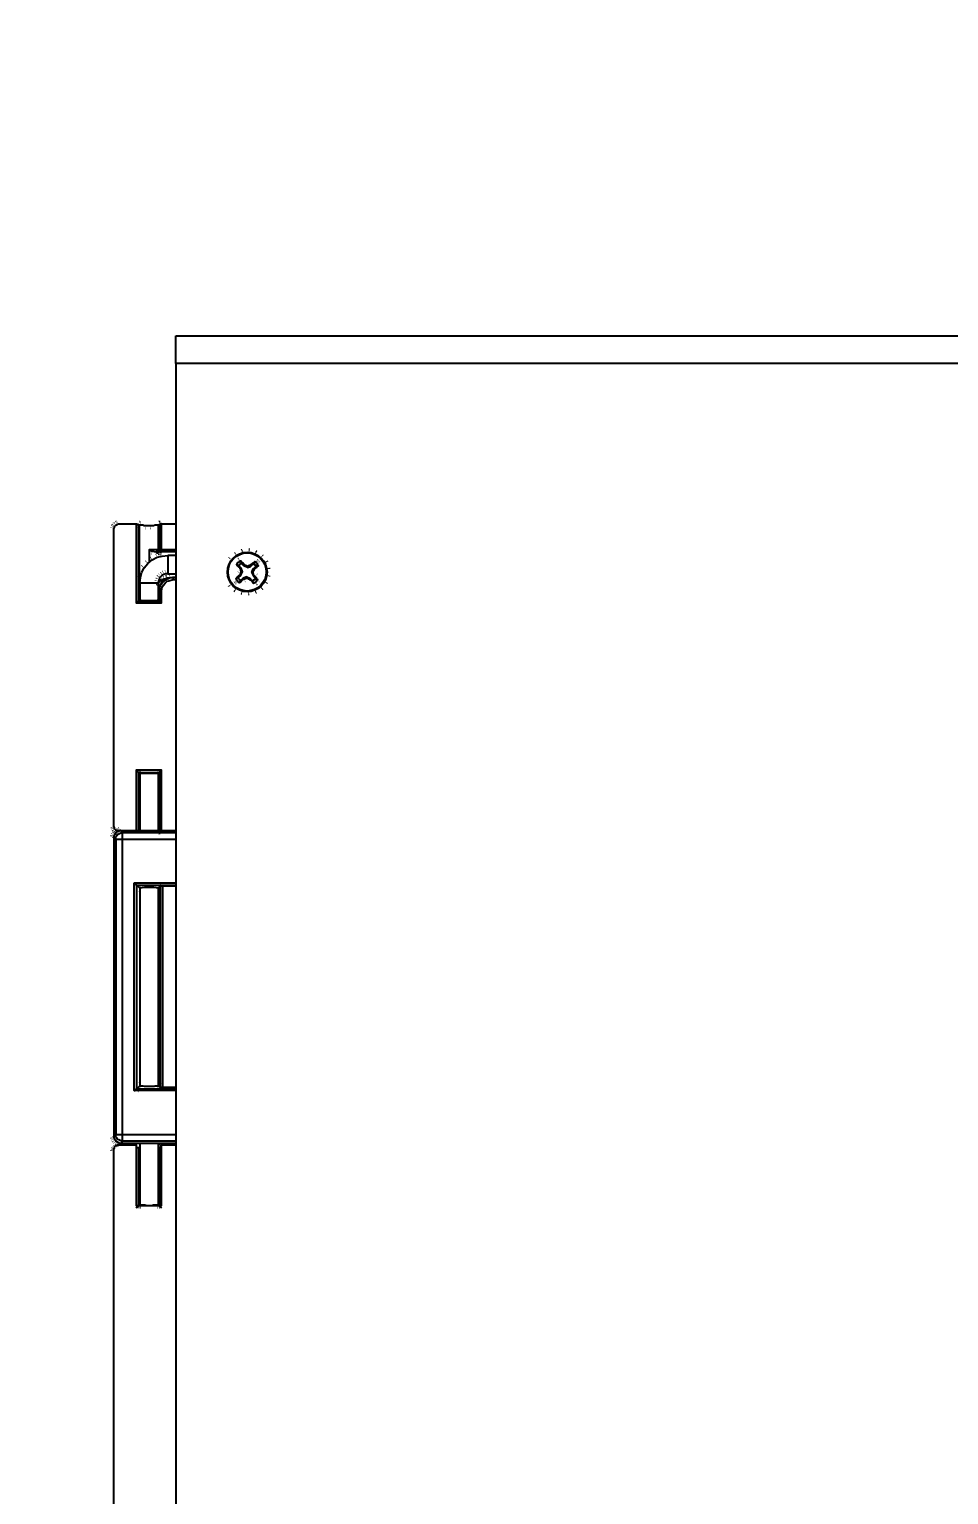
# Model space of a CAD drawing. Header units: feet. Extents: x -159 to 1687, y -48 to 1556.
# Drawn here: x 484.32 to 490.49, y 817.89 to 827.72 of the extents above; entities that cross this region are included whole.
import ezdxf
from ezdxf import colors
from ezdxf.entities.mleader import LeaderData, LeaderLine
from ezdxf.math import Vec2, Vec3

# ---------------------------------------------------------------- set-up
doc = ezdxf.new("R2010")
doc.units = ezdxf.units.FT
doc.header["$MEASUREMENT"] = 0
for name, color, linetype in [('9417_1-3$0$M25-UNISTRUT', 94, 'Continuous'), ('G-ANNO-TEXT', 1, 'Continuous'), ('PDF_Geometry', 7, 'Continuous'), ('PDF_Solid Fills', 7, 'Continuous')]:
    doc.layers.add(name, color=color, linetype=linetype)
doc.styles.add('NEI-A', font='arial.ttf')

# ---------------------------------------------------------------- blocks, each defined once
blk = doc.blocks.new('SCADA EQPMT LID')
at = {"layer": 'PDF_Geometry', "lineweight": 25}
for points in [[(-5.005, 14.75), (5.005, 14.75), (5.005, 14.5636), (-5.005, 14.5636)], [(-5.0588, 13.152), (-5.0713, 13.152), (-5.0837, 13.1478), (-5.0961, 13.1437), (-5.1044, 13.1354), (-5.1127, 13.1271), (-5.1168, 13.1147), (-5.121, 13.1023), (-5.121, 13.0899), (-5.1251, 13.0899), (-5.1417, 13.0899), (-5.1582, 13.0899), (-5.1831, 13.0899), (-5.2079, 13.0899), (-5.2286, 13.0899), (-5.2411, 13.0899), (-5.2452, 13.0899), (-5.2411, 13.1271), (-5.2328, 13.1644), (-5.2162, 13.1934), (-5.1914, 13.2224), (-5.1624, 13.2472), (-5.1292, 13.2638), (-5.0961, 13.2721), (-5.0588, 13.2762), (-5.0588, 13.2721), (-5.0588, 13.2597), (-5.0588, 13.239), (-5.0588, 13.2141), (-5.0588, 13.1934), (-5.0588, 13.1727), (-5.0588, 13.1561)], [(-5.1002, 13.3011), (-5.1002, 13.3052), (-5.1002, 13.3094), (-5.1002, 13.3135), (-5.1044, 13.3135), (-5.1085, 13.3135), (-5.1127, 13.3135), (-5.1127, 13.3094), (-5.1127, 13.3052), (-5.1085, 13.3052), (-5.1085, 13.3011), (-5.1044, 13.3011)]]:
    blk.add_lwpolyline(points, close=True, dxfattribs=at)
for points in [[(-5.005, 14.5636), (-5.005, 1.4991), (-5.454, 0.7578), (-5.4499, 0.7082), (-5.4333, 0.6626), (-5.4126, 0.617), (-5.3795, 0.5798), (-5.3422, 0.5508), (-5.3008, 0.5259), (-5.2552, 0.5135), (-5.2056, 0.5094), (5.2014, 0.5094), (5.247, 0.5135), (5.2967, 0.5259), (5.3381, 0.5508), (5.3753, 0.5798), (5.4085, 0.617), (5.4292, 0.6626), (5.4416, 0.7082), (5.4499, 0.7578), (5.005, 1.4991), (5.005, 14.5636)], [(-5.005, 11.4292), (-5.1002, 11.4292), (-5.1002, 11.8351), (-5.27, 11.8351), (-5.27, 11.4292), (-5.3901, 11.4292), (-5.3943, 11.4292), (-5.3984, 11.4292), (-5.4067, 11.4334), (-5.4108, 11.4375), (-5.415, 11.4417), (-5.415, 11.4499), (-5.4191, 11.4541), (-5.4191, 11.4582), (-5.4191, 13.4543), (-5.4191, 13.4584), (-5.415, 13.4667), (-5.415, 13.4709), (-5.4108, 13.475), (-5.4067, 13.4791), (-5.3984, 13.4833), (-5.3943, 13.4833), (-5.3901, 13.4874), (-5.27, 13.4874), (-5.27, 12.9574), (-5.1002, 12.9574), (-5.1002, 13.036)], [(-5.1002, 13.4874), (-5.1044, 13.4874), (-5.1044, 13.4833), (-5.1085, 13.4833), (-5.1127, 13.4833), (-5.1127, 13.3135), (-5.121, 13.3135), (-5.121, 13.4791), (-5.1251, 13.4791), (-5.1292, 13.4791), (-5.1334, 13.4791), (-5.1417, 13.4791), (-5.1541, 13.475), (-5.1624, 13.475), (-5.1748, 13.475), (-5.1831, 13.475), (-5.1955, 13.475), (-5.2038, 13.475), (-5.2162, 13.475), (-5.2245, 13.4791), (-5.2328, 13.4791), (-5.2369, 13.4791), (-5.2452, 13.4791), (-5.2493, 13.4791), (-5.2493, 12.9781), (-5.2535, 12.9698), (-5.2576, 12.9698), (-5.2576, 12.9656), (-5.2618, 12.9656), (-5.2618, 12.9615), (-5.2659, 12.9574), (-5.27, 12.9574)], [(-5.27, 13.4874), (-5.2659, 13.4874), (-5.2618, 13.4833), (-5.2576, 13.4833), (-5.2535, 13.4833), (-5.2535, 12.9698), (-5.1127, 12.9698), (-5.121, 12.9781), (-5.121, 13.036)], [(-5.2535, 13.4833), (-5.2493, 13.4791)], [(-5.121, 13.4791), (-5.1127, 13.4833)], [(-5.005, 13.3135), (-5.1002, 13.3135), (-5.1002, 13.4874), (-5.005, 13.4874)], [(-5.005, 13.3011), (-5.1002, 13.3011), (-5.1044, 13.3011), (-5.1127, 13.3011), (-5.1168, 13.3052), (-5.121, 13.3094), (-5.121, 13.3135), (-5.1251, 13.3135), (-5.1292, 13.3135), (-5.1375, 13.3135), (-5.1499, 13.3135), (-5.1582, 13.3135), (-5.1706, 13.3135), (-5.1831, 13.3135), (-5.1624, 13.3052), (-5.1375, 13.3011), (-5.1251, 13.3011), (-5.1127, 13.3011)], [(-5.1831, 13.3135), (-5.1831, 13.2307)], [(-5.005, 13.2762), (-5.0588, 13.2762)], [(-4.602, 13.1197), (-4.5978, 13.1238), (-4.5937, 13.1279), (-4.5896, 13.1321), (-4.5854, 13.1362), (-4.5813, 13.1404), (-4.5771, 13.1445), (-4.573, 13.1486), (-4.5689, 13.1445), (-4.5564, 13.1652), (-4.5647, 13.1652), (-4.5647, 13.1694), (-4.5689, 13.1735), (-4.5689, 13.1776), (-4.5689, 13.1818), (-4.573, 13.1859)], [(-4.5564, 13.1652), (-4.5647, 13.1901), (-4.573, 13.1859), (-4.573, 13.1901), (-4.5771, 13.1942), (-4.5813, 13.1983), (-4.5854, 13.2025), (-4.5896, 13.2066), (-4.5937, 13.2108), (-4.5978, 13.2149), (-4.5937, 13.219), (-4.5896, 13.2232), (-4.5896, 13.2273), (-4.5854, 13.2315), (-4.5813, 13.2315), (-4.5771, 13.2356), (-4.573, 13.2398), (-4.5689, 13.2398)], [(-4.5978, 13.2149), (-4.5896, 13.2108), (-4.5813, 13.2066), (-4.5647, 13.1901)], [(-4.5647, 13.2232), (-4.5689, 13.219), (-4.573, 13.219), (-4.5771, 13.2149), (-4.5771, 13.2108), (-4.5813, 13.2108), (-4.5813, 13.2066)], [(-4.5233, 13.1942), (-4.5482, 13.2066), (-4.544, 13.2108), (-4.5482, 13.2149), (-4.5482, 13.219), (-4.5523, 13.2232), (-4.5564, 13.2273), (-4.5606, 13.2315), (-4.5647, 13.2315), (-4.5647, 13.2356), (-4.5689, 13.2398), (-4.5647, 13.2232), (-4.5482, 13.2066)], [(-4.5233, 13.2025), (-4.5274, 13.2025), (-4.5274, 13.2066), (-4.5316, 13.2066), (-4.5357, 13.2066), (-4.5399, 13.2108), (-4.544, 13.2108)], [(-4.5026, 13.2108), (-4.5067, 13.2108), (-4.5109, 13.2066), (-4.515, 13.2066), (-4.5192, 13.2066), (-4.5233, 13.2025), (-4.5233, 13.1942), (-4.5026, 13.2025), (-4.5026, 13.2108), (-4.5026, 13.2149), (-4.4985, 13.2149), (-4.4943, 13.219), (-4.4902, 13.2232), (-4.486, 13.2273), (-4.4819, 13.2273), (-4.4777, 13.2315), (-4.4736, 13.2356)], [(-4.4488, 13.2066), (-4.4529, 13.2108), (-4.457, 13.2149), (-4.457, 13.219), (-4.4612, 13.2232), (-4.4653, 13.2273), (-4.4653, 13.2315), (-4.4695, 13.2315), (-4.4736, 13.2356), (-4.4777, 13.2273), (-4.4819, 13.219), (-4.5026, 13.2025)], [(-4.4943, 13.1611), (-4.486, 13.1859), (-4.4777, 13.1818), (-4.4736, 13.1859), (-4.4695, 13.1901), (-4.4653, 13.1942), (-4.4612, 13.1983), (-4.457, 13.2025), (-4.4529, 13.2066), (-4.4488, 13.2066), (-4.4653, 13.2025), (-4.486, 13.1859)], [(-4.486, 13.1611), (-4.486, 13.1652), (-4.4819, 13.1694), (-4.4819, 13.1735), (-4.4819, 13.1776), (-4.4777, 13.1776), (-4.4777, 13.1818)], [(-4.4653, 13.2025), (-4.4653, 13.2066), (-4.4695, 13.2066), (-4.4695, 13.2108), (-4.4736, 13.2108), (-4.4736, 13.2149), (-4.4777, 13.2149), (-4.4819, 13.219)], [(-5.2452, 13.0899), (-5.2452, 12.9781), (-5.2493, 12.9781), (-5.2452, 12.9781), (-5.2411, 12.9781), (-5.2369, 12.9739), (-5.2328, 12.9739), (-5.2203, 12.9739), (-5.2121, 12.9739), (-5.1996, 12.9739), (-5.1914, 12.9739), (-5.1789, 12.9739), (-5.1665, 12.9739), (-5.1541, 12.9739), (-5.1458, 12.9739), (-5.1375, 12.9739), (-5.1292, 12.9739), (-5.1251, 12.9781), (-5.121, 12.9781), (-5.121, 13.0899)], [(-5.121, 13.0982), (-5.0837, 13.1189), (-5.0423, 13.1271), (-5.034, 13.1271)], [(-5.005, 13.1271), (-5.0216, 13.1271), (-5.0257, 13.1271), (-5.063, 13.123), (-5.092, 13.1023), (-5.1127, 13.0692), (-5.121, 13.036), (-5.1127, 13.036), (-5.1085, 13.0692), (-5.1002, 13.0857), (-5.0878, 13.1023), (-5.063, 13.1189), (-5.0423, 13.1271), (-5.0216, 13.1271), (-5.0216, 13.123), (-5.0216, 13.1189), (-5.0216, 13.1147), (-5.005, 13.1147)], [(-5.1002, 12.9574), (-5.1044, 12.9574), (-5.1044, 12.9615), (-5.1085, 12.9656), (-5.1127, 12.9698), (-5.1127, 13.036), (-5.1085, 13.036), (-5.1044, 13.036), (-5.1002, 13.036), (-5.0961, 13.065), (-5.0878, 13.0774), (-5.0754, 13.0899), (-5.063, 13.1023), (-5.0506, 13.1064), (-5.0216, 13.1147)], [(-5.0588, 13.152), (-5.005, 13.152)], [(-4.5689, 13.1445), (-4.5854, 13.1279), (-4.602, 13.1197), (-4.5978, 13.1155), (-4.5978, 13.1114), (-4.5937, 13.1072), (-4.5896, 13.1072), (-4.5896, 13.1031), (-4.5854, 13.099), (-4.5813, 13.0948), (-4.5771, 13.0948)], [(-4.5854, 13.1279), (-4.5854, 13.1238), (-4.5813, 13.1197), (-4.5771, 13.1155), (-4.573, 13.1114), (-4.5689, 13.1072)], [(-4.5482, 13.1197), (-4.544, 13.1197), (-4.5399, 13.1197), (-4.5357, 13.1238), (-4.5316, 13.1238), (-4.5274, 13.1238), (-4.5274, 13.1321), (-4.5523, 13.1238), (-4.5482, 13.1197), (-4.5523, 13.1155), (-4.5564, 13.1114), (-4.5606, 13.1072), (-4.5647, 13.1031), (-4.5689, 13.099), (-4.573, 13.0948), (-4.5771, 13.0948), (-4.573, 13.099), (-4.5689, 13.1072), (-4.5523, 13.1238)], [(-4.5647, 13.1652), (-4.5647, 13.1611), (-4.5689, 13.1611), (-4.5689, 13.1569), (-4.5689, 13.1528), (-4.573, 13.1528), (-4.573, 13.1486)], [(-4.5274, 13.1321), (-4.5067, 13.1238), (-4.5109, 13.1155), (-4.5067, 13.1114), (-4.5026, 13.1114), (-4.4985, 13.1072), (-4.4943, 13.1031), (-4.4902, 13.099), (-4.4902, 13.0948), (-4.486, 13.0907), (-4.4819, 13.0907), (-4.4902, 13.1031), (-4.5067, 13.1238)], [(-4.5274, 13.1238), (-4.5233, 13.1238), (-4.5192, 13.1238), (-4.5192, 13.1197), (-4.515, 13.1197), (-4.5109, 13.1197), (-4.5109, 13.1155)], [(-4.4819, 13.1445), (-4.4819, 13.1486), (-4.4819, 13.1528), (-4.486, 13.1569), (-4.486, 13.1611), (-4.4943, 13.1611), (-4.486, 13.1404), (-4.4819, 13.1445), (-4.4777, 13.1404), (-4.4736, 13.1362), (-4.4695, 13.1321), (-4.4653, 13.1279), (-4.4653, 13.1238), (-4.4612, 13.1197), (-4.457, 13.1155), (-4.4529, 13.1114), (-4.457, 13.1114), (-4.4612, 13.1072), (-4.4653, 13.1031), (-4.4653, 13.099), (-4.4695, 13.0948), (-4.4736, 13.0948), (-4.4777, 13.0907), (-4.4819, 13.0907)], [(-4.4902, 13.1031), (-4.486, 13.1072), (-4.4819, 13.1072), (-4.4819, 13.1114), (-4.4777, 13.1114), (-4.4777, 13.1155), (-4.4736, 13.1155), (-4.4695, 13.1197)], [(-4.4529, 13.1114), (-4.4612, 13.1155), (-4.4695, 13.1197), (-4.486, 13.1404)], [(-5.121, 13.036), (-5.121, 13.036)], [(-5.121, 12.9781), (-5.121, 12.9781)], [(-5.27, 11.8351), (-5.2659, 11.8309), (-5.2618, 11.8268), (-5.2576, 11.8226), (-5.2535, 11.8226), (-5.2535, 11.8185), (-5.2493, 11.8144), (-5.2452, 11.8144), (-5.2411, 11.8144), (-5.2369, 11.8144), (-5.2328, 11.8144), (-5.2203, 11.8144), (-5.2121, 11.8144), (-5.1996, 11.8144), (-5.1914, 11.8144), (-5.1789, 11.8144), (-5.1665, 11.8144), (-5.1541, 11.8144), (-5.1458, 11.8144), (-5.1375, 11.8144), (-5.1292, 11.8144), (-5.1251, 11.8144), (-5.121, 11.8144), (-5.121, 11.4334), (-5.121, 11.4375)], [(-5.121, 11.4292), (-5.121, 11.8144), (-5.1127, 11.8185), (-5.2535, 11.8185), (-5.2535, 11.4292), (-5.2576, 11.4292), (-5.2618, 11.4292), (-5.2659, 11.4292), (-5.27, 11.4292)], [(-5.2452, 11.4375), (-5.2493, 11.4334), (-5.2493, 11.8144), (-5.2452, 11.8144), (-5.2452, 11.4292)], [(-5.121, 11.8144), (-5.121, 11.8144)], [(-5.1002, 11.4292), (-5.1044, 11.4292), (-5.1085, 11.4292), (-5.1127, 11.4292), (-5.1127, 11.8185), (-5.1127, 11.8226), (-5.1085, 11.8226), (-5.1085, 11.8268), (-5.1044, 11.8268), (-5.1044, 11.8309), (-5.1002, 11.8351)], [(-5.005, 11.3713), (-5.3611, 11.3713), (-5.3611, 11.3795), (-5.3611, 11.3878), (-5.3611, 11.3961), (-5.3611, 11.4044), (-5.3611, 11.4085), (-5.3611, 11.4127), (-5.3611, 11.4168), (-5.3736, 11.4292), (-5.3819, 11.4292), (-5.3901, 11.4251), (-5.3984, 11.4209), (-5.4067, 11.4168), (-5.4108, 11.4085), (-5.415, 11.4002), (-5.4191, 11.392), (-5.4191, 11.3837), (-5.4191, 9.3793)], [(-5.005, 9.3462), (-5.3611, 9.3462), (-5.3694, 9.3462), (-5.3777, 9.3503), (-5.386, 9.3545), (-5.3943, 9.3586), (-5.3984, 9.3669), (-5.4067, 9.3752), (-5.4067, 9.3835), (-5.4067, 9.3917), (-5.4026, 9.3917), (-5.3984, 9.3917), (-5.3943, 9.3917), (-5.386, 9.3917), (-5.3777, 9.3917), (-5.3694, 9.3917), (-5.3611, 9.3917), (-5.3611, 11.3713), (-5.3694, 11.3713), (-5.3777, 11.3713), (-5.386, 11.3713), (-5.3943, 11.3713), (-5.3984, 11.3713), (-5.4026, 11.3713), (-5.4067, 11.3713), (-5.4067, 11.3795), (-5.4067, 11.3878), (-5.3984, 11.3961), (-5.3943, 11.4044), (-5.386, 11.4085), (-5.3777, 11.4127), (-5.3694, 11.4168), (-5.3611, 11.4168), (-5.005, 11.4168)], [(-5.1044, 11.4292), (-5.2618, 11.4292)], [(-5.2493, 11.4334), (-5.2535, 11.4292)], [(-5.1127, 11.4292), (-5.121, 11.4334)], [(-5.4191, 11.3837), (-5.4067, 11.3713), (-5.4067, 9.3917), (-5.4191, 9.3793), (-5.4191, 9.371), (-5.415, 9.3627), (-5.4108, 9.3545), (-5.4067, 9.3462), (-5.3984, 9.342), (-5.3901, 9.3379), (-5.3819, 9.3338), (-5.3736, 9.3338), (-5.3611, 9.3462), (-5.3611, 9.3503), (-5.3611, 9.3545), (-5.3611, 9.3586), (-5.3611, 9.3669), (-5.3611, 9.3752), (-5.3611, 9.3835), (-5.3611, 9.3917), (-5.005, 9.3917)], [(-5.005, 11.0772), (-5.2825, 11.0772), (-5.2783, 11.0772), (-5.2742, 11.0731), (-5.2742, 11.0689), (-5.27, 11.0689), (-5.27, 11.0648), (-5.2659, 11.0648), (-5.005, 11.0648)], [(-5.2825, 9.6858), (-5.2825, 11.0772)], [(-5.2452, 11.0441), (-5.2452, 11.0441)], [(-5.121, 11.0441), (-5.121, 11.0441)], [(-5.005, 11.0565), (-5.092, 11.0565), (-5.0961, 11.0565), (-5.1002, 11.0565), (-5.1044, 11.0565), (-5.1085, 11.0565)], [(-5.092, 9.7065), (-5.092, 11.0565)], [(-5.005, 9.6858), (-5.2825, 9.6858), (-5.2783, 9.6858), (-5.2742, 9.6899), (-5.2742, 9.694), (-5.27, 9.694), (-5.27, 9.6982), (-5.2659, 9.6982), (-5.005, 9.6982)], [(-5.2452, 9.7189), (-5.2452, 9.7189)], [(-5.121, 9.7189), (-5.121, 9.7189)], [(-5.4191, 8.3645), (-5.4191, 9.2882), (-5.4191, 9.2965), (-5.415, 9.3006), (-5.415, 9.3089), (-5.4108, 9.3131), (-5.4067, 9.3172), (-5.3984, 9.3172), (-5.3943, 9.3213), (-5.3901, 9.3213), (-5.27, 9.3213), (-5.27, 8.9155), (-5.1002, 8.9155), (-5.1002, 9.3213), (-5.005, 9.3213)], [(-5.3736, 9.3338), (-5.005, 9.3338)], [(-5.27, 9.3048), (-5.2659, 9.3048), (-5.2618, 9.3048), (-5.2576, 9.3048), (-5.2535, 9.3048), (-5.2535, 8.9155), (-5.1127, 8.9155), (-5.1127, 8.9114), (-5.1085, 8.9072), (-5.1044, 8.9031), (-5.1002, 8.8989)], [(-5.27, 8.8989), (-5.2659, 8.9031), (-5.2618, 8.9031), (-5.2618, 8.9072), (-5.2576, 8.9072), (-5.2576, 8.9114), (-5.2535, 8.9114), (-5.2535, 8.9155), (-5.2493, 8.9196), (-5.2493, 9.2965), (-5.2452, 9.2965)], [(-5.2535, 9.3048), (-5.2493, 9.2965)], [(-5.2452, 9.3338), (-5.2452, 8.9196), (-5.2493, 8.9196), (-5.2452, 8.9196), (-5.2411, 8.9196), (-5.2369, 8.9196), (-5.2328, 8.9196), (-5.2203, 8.9196), (-5.2121, 8.9196), (-5.1996, 8.9155), (-5.1914, 8.9155), (-5.1789, 8.9155), (-5.1665, 8.9155), (-5.1541, 8.9196), (-5.1458, 8.9196), (-5.1375, 8.9196), (-5.1292, 8.9196), (-5.1251, 8.9196), (-5.121, 8.9196), (-5.121, 9.3338)], [(-5.1127, 9.3048), (-5.121, 9.2965), (-5.121, 8.9196), (-5.1127, 8.9155), (-5.1127, 9.3048), (-5.1085, 9.3048), (-5.1044, 9.3048), (-5.1002, 9.3048)], [(-5.121, 9.2965), (-5.121, 9.2965)], [(-5.121, 8.9196), (-5.121, 8.9196)], [(-5.005, 6.3563), (-5.1002, 6.3563), (-5.1002, 6.7621), (-5.27, 6.7621), (-5.27, 6.3563), (-5.3901, 6.3563), (-5.3943, 6.3563), (-5.3984, 6.3563), (-5.4067, 6.3604), (-5.4108, 6.3645), (-5.415, 6.3687), (-5.415, 6.3728), (-5.4191, 6.3811), (-5.4191, 6.3852), (-5.4191, 8.3645)]]:
    blk.add_lwpolyline(points, dxfattribs=at)
blk.add_lwpolyline([(-5.005, 9.7065), (-5.092, 9.7065), (-5.0961, 9.7065), (-5.1002, 9.7065), (-5.1044, 9.7065), (-5.1085, 9.7065), (-5.121, 9.7189), (-5.121, 11.0441, 0.067868), (-5.2452, 11.0441), (-5.2452, 9.7189), (-5.2659, 9.6982), (-5.2659, 11.0648), (-5.2452, 11.0441), (-5.2452, 9.7189), (-5.2369, 9.7189), (-5.2328, 9.7189), (-5.2245, 9.7189), (-5.2162, 9.7148), (-5.2038, 9.7148), (-5.1955, 9.7148), (-5.1831, 9.7148), (-5.1706, 9.7148), (-5.1624, 9.7148), (-5.1499, 9.7148), (-5.1417, 9.7189), (-5.1334, 9.7189), (-5.1292, 9.7189), (-5.1251, 9.7189), (-5.121, 9.7189), (-5.121, 11.0441), (-5.1085, 11.0565), (-5.1085, 9.7065)], format="xyb", dxfattribs=at)
for centre, radius in [((-4.5249, 13.1647), 0.1327), ((-4.5259, 13.1652), 0.1279)]:
    blk.add_circle(centre, radius, dxfattribs=at)
at = {"layer": 'PDF_Solid Fills', "lineweight": 25, "transparency": 33554559}
for points in [[(-5.415, 13.4667), (-5.4398, 13.475), (-5.4398, 13.4791)], [(-5.415, 13.4709), (-5.4357, 13.4833), (-5.4357, 13.4874)], [(-5.415, 13.4709), (-5.4357, 13.4874), (-5.4315, 13.4874)], [(-5.4108, 13.475), (-5.4274, 13.4916), (-5.4274, 13.4957)], [(-5.4067, 13.4791), (-5.4233, 13.4999), (-5.4191, 13.4999)], [(-5.4067, 13.4791), (-5.4191, 13.4999), (-5.4191, 13.504)], [(-5.3984, 13.4833), (-5.4108, 13.504), (-5.4108, 13.5081)], [(-5.3984, 13.4833), (-5.4108, 13.5081), (-5.4067, 13.5081)], [(-5.3943, 13.4833), (-5.4026, 13.5081), (-5.3984, 13.5081)], [(-5.2535, 13.4833), (-5.2576, 13.4584), (-5.2618, 13.4626)], [(-5.2535, 13.4833), (-5.2493, 13.5081), (-5.2452, 13.5081)], [(-5.2452, 13.4791), (-5.2535, 13.4543), (-5.2493, 13.4543)], [(-5.2452, 13.4791), (-5.2369, 13.504), (-5.2411, 13.504)], [(-5.2038, 13.475), (-5.2079, 13.4502), (-5.2038, 13.4502)], [(-5.1748, 13.475), (-5.1748, 13.4502), (-5.1706, 13.4502)], [(-5.1292, 13.4791), (-5.1292, 13.4543), (-5.1251, 13.4543)], [(-5.1127, 13.4833), (-5.121, 13.5081), (-5.1168, 13.5081)], [(-5.121, 13.4791), (-5.1168, 13.4543), (-5.1127, 13.4543)], [(-5.1127, 13.4833), (-5.1168, 13.5081), (-5.1127, 13.5081)], [(-5.1085, 13.4833), (-5.1127, 13.5081), (-5.1085, 13.5081)], [(-5.1127, 13.4833), (-5.1085, 13.4626), (-5.1127, 13.4584)], [(-5.4191, 13.4584), (-5.444, 13.4626), (-5.444, 13.4667)], [(-5.1624, 13.3052), (-5.1665, 13.2804), (-5.1706, 13.2804)], [(-5.121, 13.3094), (-5.1417, 13.3052), (-5.1417, 13.2969)], [(-5.121, 13.3094), (-5.1417, 13.2969), (-5.1417, 13.2928)], [(-5.1292, 13.2638), (-5.1375, 13.2887), (-5.1417, 13.2845)], [(-5.1127, 13.3094), (-5.1375, 13.3094), (-5.1375, 13.3052)], [(-5.1127, 13.3094), (-5.1375, 13.3011), (-5.1375, 13.2969)], [(-5.1127, 13.3094), (-5.1375, 13.2969), (-5.1334, 13.2969)], [(-5.1168, 13.3052), (-5.1375, 13.2887), (-5.1334, 13.2845)], [(-5.1168, 13.3052), (-5.1334, 13.2845), (-5.1292, 13.2845)], [(-5.1127, 13.3052), (-5.1334, 13.2928), (-5.1292, 13.2887)], [(-5.1085, 13.3052), (-5.1292, 13.2887), (-5.1292, 13.2845)], [(-5.1085, 13.3052), (-5.1292, 13.2845), (-5.1251, 13.2845)], [(-5.1127, 13.3011), (-5.1251, 13.2804), (-5.121, 13.2762)], [(-5.1085, 13.3011), (-5.1251, 13.2804), (-5.121, 13.2804)], [(-5.1127, 13.3011), (-5.121, 13.2762), (-5.1168, 13.2762)], [(-5.1044, 13.3011), (-5.1168, 13.2762), (-5.1127, 13.2762)], [(-5.1044, 13.3011), (-5.1085, 13.2762), (-5.1044, 13.2762)], [(-5.0961, 13.2721), (-5.1002, 13.2969), (-5.1044, 13.2969)], [(-4.5978, 13.277), (-4.6103, 13.2977), (-4.6144, 13.2936)], [(-4.5978, 13.277), (-4.6061, 13.2977), (-4.6103, 13.2977)], [(-4.5937, 13.2729), (-4.6061, 13.2936), (-4.6103, 13.2894)], [(-4.5564, 13.2936), (-4.5647, 13.3184), (-4.5689, 13.3184)], [(-4.5564, 13.2936), (-4.5606, 13.3184), (-4.5647, 13.3184)], [(-4.5564, 13.2894), (-4.5606, 13.3102), (-4.5647, 13.3102)], [(-4.5564, 13.2894), (-4.5564, 13.3143), (-4.5606, 13.3102)], [(-4.515, 13.2977), (-4.5067, 13.3226), (-4.5109, 13.3226)], [(-4.515, 13.2977), (-4.5109, 13.3226), (-4.515, 13.3226)], [(-4.515, 13.2894), (-4.5067, 13.3143), (-4.5109, 13.3143)], [(-4.515, 13.2894), (-4.5109, 13.3143), (-4.515, 13.3143)], [(-4.4736, 13.2812), (-4.4653, 13.3019), (-4.4695, 13.306)], [(-4.4736, 13.2812), (-4.4612, 13.3019), (-4.4653, 13.3019)], [(-4.4695, 13.2853), (-4.457, 13.306), (-4.4612, 13.3102)], [(-4.4695, 13.2853), (-4.4612, 13.3102), (-4.4653, 13.3102)], [(-4.4405, 13.2563), (-4.4198, 13.2729), (-4.4239, 13.277)], [(-4.4363, 13.2605), (-4.4156, 13.277), (-4.4156, 13.2812)], [(-4.4363, 13.2605), (-4.4156, 13.2812), (-4.4198, 13.2812)], [(-5.2328, 13.1644), (-5.2535, 13.1727), (-5.2535, 13.1686)], [(-5.2162, 13.1934), (-5.2328, 13.21), (-5.2369, 13.21)], [(-5.2162, 13.1934), (-5.2369, 13.21), (-5.2369, 13.2058)], [(-5.1914, 13.2224), (-5.2079, 13.239), (-5.2121, 13.239)], [(-5.1914, 13.2224), (-5.2079, 13.2431), (-5.2079, 13.239)], [(-5.1624, 13.2472), (-5.1748, 13.2679), (-5.1789, 13.2679)], [(-5.1624, 13.2472), (-5.1789, 13.2679), (-5.1789, 13.2638)], [(-5.0837, 13.1478), (-5.0961, 13.1727), (-5.092, 13.1727)], [(-5.0713, 13.152), (-5.0795, 13.1768), (-5.0754, 13.1768)], [(-4.631, 13.248), (-4.6475, 13.2646), (-4.6517, 13.2646)], [(-4.631, 13.248), (-4.6517, 13.2646), (-4.6517, 13.2605)], [(-4.6268, 13.2439), (-4.6434, 13.2605), (-4.6475, 13.2563)], [(-4.5771, 13.2108), (-4.5978, 13.2315), (-4.5978, 13.2273)], [(-4.573, 13.2398), (-4.5854, 13.2605), (-4.5896, 13.2605)], [(-4.573, 13.2398), (-4.5896, 13.2605), (-4.5896, 13.2563)], [(-4.5689, 13.219), (-4.5813, 13.2398), (-4.5854, 13.2398)], [(-4.4819, 13.219), (-4.4653, 13.2356), (-4.4653, 13.2398)], [(-4.4736, 13.2108), (-4.4529, 13.2273), (-4.457, 13.2273)], [(-4.4695, 13.2315), (-4.4529, 13.2522), (-4.457, 13.2522)], [(-4.4695, 13.2108), (-4.4529, 13.2232), (-4.4529, 13.2273)], [(-4.4653, 13.2315), (-4.4488, 13.248), (-4.4529, 13.248)], [(-4.4653, 13.2273), (-4.4446, 13.2439), (-4.4488, 13.2439)], [(-4.4653, 13.2066), (-4.4446, 13.219), (-4.4488, 13.219)], [(-4.4612, 13.2232), (-4.4405, 13.2398), (-4.4446, 13.2398)], [(-4.457, 13.219), (-4.4363, 13.2356), (-4.4405, 13.2356)], [(-4.4156, 13.2232), (-4.3908, 13.2356), (-4.3949, 13.2398)], [(-4.4156, 13.2232), (-4.3908, 13.2315), (-4.3908, 13.2356)], [(-4.4073, 13.2273), (-4.3866, 13.2398), (-4.3866, 13.2439)], [(-4.4073, 13.2273), (-4.3825, 13.2356), (-4.3866, 13.2398)], [(-4.3991, 13.1859), (-4.3742, 13.1901), (-4.3784, 13.1942)], [(-4.3991, 13.1859), (-4.3742, 13.1859), (-4.3742, 13.1901)], [(-4.3949, 13.1859), (-4.3701, 13.1901), (-4.3701, 13.1942)], [(-4.3949, 13.1859), (-4.3701, 13.1859), (-4.3701, 13.1901)], [(-5.2411, 13.1271), (-5.2659, 13.1354), (-5.2659, 13.1313)], [(-5.121, 13.1023), (-5.1458, 13.1064), (-5.1458, 13.1106)], [(-5.1168, 13.1147), (-5.1417, 13.123), (-5.1375, 13.1271)], [(-5.1127, 13.0692), (-5.1334, 13.0857), (-5.1375, 13.0816)], [(-5.1127, 13.0692), (-5.1375, 13.0816), (-5.1375, 13.0774)], [(-5.1127, 13.1271), (-5.1334, 13.1396), (-5.1292, 13.1437)], [(-5.1085, 13.0692), (-5.1292, 13.0816), (-5.1334, 13.0774)], [(-5.1085, 13.0692), (-5.1334, 13.0774), (-5.1334, 13.0733)], [(-5.1044, 13.1354), (-5.121, 13.152), (-5.121, 13.1561)], [(-5.1002, 13.0857), (-5.1168, 13.1023), (-5.121, 13.1023)], [(-5.1002, 13.0857), (-5.121, 13.1023), (-5.121, 13.0982)], [(-5.0961, 13.065), (-5.1168, 13.0733), (-5.1168, 13.0774)], [(-5.092, 13.1023), (-5.1085, 13.123), (-5.1127, 13.1189)], [(-5.092, 13.1023), (-5.1127, 13.1189), (-5.1127, 13.1147)], [(-5.0961, 13.1437), (-5.1085, 13.1603), (-5.1085, 13.1644)], [(-5.0961, 13.1437), (-5.1085, 13.1644), (-5.1044, 13.1644)], [(-5.0878, 13.0774), (-5.1085, 13.0899), (-5.1085, 13.094)], [(-5.0878, 13.0774), (-5.1085, 13.094), (-5.1044, 13.094)], [(-5.0878, 13.1023), (-5.1002, 13.123), (-5.1044, 13.1189)], [(-5.0837, 13.1189), (-5.0961, 13.1437), (-5.092, 13.1437)], [(-5.0754, 13.0899), (-5.0961, 13.1064), (-5.092, 13.1106)], [(-5.0837, 13.1189), (-5.092, 13.1437), (-5.0878, 13.1437)], [(-5.063, 13.1023), (-5.0795, 13.1189), (-5.0795, 13.123)], [(-5.063, 13.1023), (-5.0795, 13.123), (-5.0754, 13.123)], [(-5.063, 13.123), (-5.0713, 13.1437), (-5.0754, 13.1437)], [(-5.063, 13.1189), (-5.0713, 13.1437), (-5.0754, 13.1396)], [(-5.063, 13.123), (-5.0671, 13.1478), (-5.0713, 13.1437)], [(-5.0506, 13.1064), (-5.063, 13.1313), (-5.0588, 13.1313)], [(-5.0506, 13.1064), (-5.0588, 13.1313), (-5.0547, 13.1313)], [(-5.0423, 13.1271), (-5.0464, 13.152), (-5.0506, 13.152)], [(-5.0423, 13.1271), (-5.0506, 13.152), (-5.0506, 13.1478)], [(-4.631, 13.0824), (-4.6558, 13.07), (-4.6517, 13.0658)], [(-4.631, 13.0824), (-4.6517, 13.0658), (-4.6475, 13.0658)], [(-4.6268, 13.0865), (-4.6475, 13.0741), (-4.6475, 13.07)], [(-4.6268, 13.0865), (-4.6475, 13.07), (-4.6434, 13.07)], [(-4.5978, 13.1114), (-4.6186, 13.099), (-4.6144, 13.099)], [(-4.5937, 13.1072), (-4.6144, 13.0948), (-4.6144, 13.0907)], [(-4.5896, 13.1072), (-4.6103, 13.0907), (-4.6103, 13.0865)], [(-4.5896, 13.1031), (-4.6061, 13.0865), (-4.6061, 13.0824)], [(-4.5813, 13.1197), (-4.602, 13.1031), (-4.5978, 13.1031)], [(-4.5854, 13.099), (-4.602, 13.0824), (-4.602, 13.0782)], [(-4.5771, 13.1155), (-4.5937, 13.099), (-4.5937, 13.0948)], [(-4.5689, 13.1569), (-4.5896, 13.1694), (-4.5896, 13.1652)], [(-4.573, 13.1114), (-4.5896, 13.0907), (-4.5854, 13.0907)], [(-4.5523, 13.1155), (-4.5357, 13.0948), (-4.5357, 13.099)], [(-4.486, 13.1072), (-4.4736, 13.0865), (-4.4695, 13.0865)], [(-4.4736, 13.1362), (-4.4529, 13.1528), (-4.457, 13.1528)], [(-4.4736, 13.1155), (-4.457, 13.099), (-4.4529, 13.099)], [(-4.4736, 13.0948), (-4.4612, 13.0741), (-4.457, 13.0741)], [(-4.4695, 13.0948), (-4.457, 13.0782), (-4.4529, 13.0782)], [(-4.457, 13.1114), (-4.4405, 13.0948), (-4.4363, 13.0948)], [(-4.4156, 13.1031), (-4.3949, 13.0865), (-4.3908, 13.0907)], [(-4.4156, 13.1031), (-4.3908, 13.0907), (-4.3908, 13.0948)], [(-4.4073, 13.099), (-4.3908, 13.0865), (-4.3866, 13.0865)], [(-4.4073, 13.099), (-4.3866, 13.0865), (-4.3866, 13.0907)], [(-4.3991, 13.1445), (-4.3784, 13.1362), (-4.3742, 13.1362)], [(-4.3991, 13.1445), (-4.3742, 13.1362), (-4.3742, 13.1404)], [(-4.3949, 13.1404), (-4.3701, 13.1321), (-4.3701, 13.1362)], [(-4.3949, 13.1404), (-4.3701, 13.1362), (-4.3701, 13.1404)], [(-5.2452, 12.9781), (-5.2535, 13.0029), (-5.2576, 12.9988)], [(-5.2452, 12.9781), (-5.2493, 13.0029), (-5.2535, 13.0029)], [(-5.2452, 12.9781), (-5.2493, 12.9532), (-5.2535, 12.9532)], [(-5.2452, 12.9781), (-5.2411, 12.9988), (-5.2369, 12.9988)], [(-5.2452, 12.9781), (-5.2411, 12.9532), (-5.2369, 12.9532)], [(-5.121, 12.9781), (-5.1292, 12.9532), (-5.1251, 12.9532)], [(-5.121, 12.9781), (-5.1127, 12.9988), (-5.1127, 13.0029)], [(-5.121, 12.9781), (-5.1127, 13.0029), (-5.1168, 13.0029)], [(-5.121, 12.9781), (-5.1127, 12.9532), (-5.1168, 12.9532)], [(-5.0961, 13.065), (-5.1168, 13.0692), (-5.1168, 13.0733)], [(-4.5978, 13.0534), (-4.6186, 13.0368), (-4.6144, 13.0327)], [(-4.5978, 13.0575), (-4.6144, 13.041), (-4.6103, 13.0368)], [(-4.5978, 13.0534), (-4.6144, 13.0327), (-4.6103, 13.0286)], [(-4.5978, 13.0575), (-4.6103, 13.0368), (-4.6061, 13.0368)], [(-4.5564, 13.041), (-4.5689, 13.0203), (-4.5647, 13.0161)], [(-4.5606, 13.0368), (-4.5689, 13.012), (-4.5647, 13.012)], [(-4.5564, 13.041), (-4.5647, 13.0161), (-4.5606, 13.0161)], [(-4.5606, 13.0368), (-4.5647, 13.012), (-4.5606, 13.012)], [(-4.515, 13.0368), (-4.5192, 13.012), (-4.515, 13.012)], [(-4.515, 13.0327), (-4.5192, 13.0078), (-4.515, 13.0078)], [(-4.515, 13.0368), (-4.515, 13.012), (-4.5109, 13.012)], [(-4.515, 13.0327), (-4.515, 13.0078), (-4.5109, 13.0078)], [(-4.4777, 13.0493), (-4.4695, 13.0244), (-4.4653, 13.0244)], [(-4.4777, 13.0493), (-4.4653, 13.0244), (-4.4612, 13.0286)], [(-4.4736, 13.041), (-4.4653, 13.0161), (-4.4612, 13.0203)], [(-4.4405, 13.07), (-4.4281, 13.0493), (-4.4239, 13.0534)], [(-4.4405, 13.07), (-4.4239, 13.0534), (-4.4198, 13.0534)], [(-4.4363, 13.0658), (-4.4239, 13.0451), (-4.4198, 13.0451)], [(-4.4363, 13.0658), (-4.4198, 13.0451), (-4.4156, 13.0493)], [(-5.2369, 12.9739), (-5.2369, 12.9491), (-5.2411, 12.9491)], [(-5.2452, 11.8144), (-5.2576, 11.7895), (-5.2535, 11.7895)], [(-5.2452, 11.8144), (-5.2535, 11.8351), (-5.2535, 11.8392)], [(-5.2452, 11.8144), (-5.2535, 11.8392), (-5.2493, 11.8392)], [(-5.2452, 11.8144), (-5.2535, 11.7895), (-5.2493, 11.7895)], [(-5.2452, 11.8144), (-5.2369, 11.8351), (-5.2411, 11.8392)], [(-5.2452, 11.8144), (-5.2369, 11.7895), (-5.2411, 11.7895)], [(-5.2369, 11.8144), (-5.2411, 11.8392), (-5.2369, 11.8392)], [(-5.121, 11.8144), (-5.1251, 11.8392), (-5.1292, 11.8351)], [(-5.121, 11.8144), (-5.1168, 11.8392), (-5.1127, 11.8351)], [(-5.121, 11.8144), (-5.1168, 11.7895), (-5.1127, 11.7895)], [(-5.4191, 11.4541), (-5.444, 11.4458), (-5.444, 11.4499)], [(-5.415, 11.4499), (-5.4398, 11.4375), (-5.4398, 11.4417)], [(-5.415, 11.4002), (-5.4398, 11.4127), (-5.4398, 11.4085)], [(-5.415, 11.4417), (-5.4315, 11.4251), (-5.4357, 11.4292)], [(-5.4108, 11.4085), (-5.4315, 11.4209), (-5.4357, 11.4209)], [(-5.4108, 11.4085), (-5.4315, 11.4251), (-5.4315, 11.4209)], [(-5.4108, 11.4375), (-5.4274, 11.4168), (-5.4274, 11.4209)], [(-5.4067, 11.4168), (-5.4233, 11.4334), (-5.4233, 11.4292)], [(-5.4067, 11.4334), (-5.4191, 11.4127), (-5.4233, 11.4168)], [(-5.3984, 11.3961), (-5.4191, 11.4127), (-5.4233, 11.4085)], [(-5.3984, 11.4209), (-5.4108, 11.4417), (-5.415, 11.4417)], [(-5.3943, 11.4044), (-5.4108, 11.4209), (-5.415, 11.4209)], [(-5.3984, 11.4292), (-5.4067, 11.4085), (-5.4108, 11.4085)], [(-5.3901, 11.4251), (-5.3984, 11.4499), (-5.4026, 11.4458)], [(-5.386, 11.4085), (-5.3984, 11.4334), (-5.4026, 11.4292)], [(-5.3943, 11.4292), (-5.3984, 11.4044), (-5.4026, 11.4044)], [(-5.3819, 11.4292), (-5.386, 11.4541), (-5.3901, 11.4499)], [(-5.3777, 11.4127), (-5.386, 11.4375), (-5.3901, 11.4375)], [(-5.3694, 11.4168), (-5.3736, 11.4417), (-5.3777, 11.4417)], [(-5.2452, 11.4375), (-5.2535, 11.4582), (-5.2576, 11.4582)], [(-5.2452, 11.4375), (-5.2493, 11.4582), (-5.2535, 11.4582)], [(-5.2452, 11.4375), (-5.2411, 11.4127), (-5.2369, 11.4127)], [(-5.121, 11.4375), (-5.1292, 11.4127), (-5.1251, 11.4127)], [(-5.121, 11.4375), (-5.1127, 11.4582), (-5.1168, 11.4582)], [(-5.1127, 11.4292), (-5.1168, 11.4044), (-5.121, 11.4044)], [(-5.1127, 11.4292), (-5.1127, 11.4044), (-5.1168, 11.4044)], [(-5.1085, 11.4292), (-5.1085, 11.4044), (-5.1127, 11.4044)], [(-5.4191, 11.392), (-5.444, 11.4002), (-5.444, 11.3961)], [(-5.4191, 11.392), (-5.444, 11.3961), (-5.444, 11.392)], [(-5.4067, 11.3795), (-5.4315, 11.3878), (-5.4315, 11.3837)], [(-5.4067, 11.3878), (-5.4274, 11.4002), (-5.4274, 11.3961)], [(-5.2452, 11.0441), (-5.2493, 11.0689), (-5.2535, 11.0689)], [(-5.2452, 11.0441), (-5.2535, 11.0192), (-5.2493, 11.0192)], [(-5.2452, 11.0441), (-5.2369, 11.0689), (-5.2411, 11.0689)], [(-5.2452, 11.0441), (-5.2411, 11.0192), (-5.2369, 11.0192)], [(-5.2369, 11.0441), (-5.2369, 11.0689), (-5.2411, 11.0689)], [(-5.121, 11.0441), (-5.1251, 11.0689), (-5.1292, 11.0689)], [(-5.121, 11.0441), (-5.1127, 11.0689), (-5.1168, 11.0689)], [(-5.121, 11.0441), (-5.1168, 11.0192), (-5.1127, 11.0192)], [(-5.1085, 11.0565), (-5.1085, 11.0814), (-5.1127, 11.0814)], [(-5.1044, 11.0565), (-5.1044, 11.0814), (-5.1085, 11.0814)], [(-5.1085, 11.0565), (-5.1044, 11.0317), (-5.1002, 11.0317)], [(-5.2452, 9.7189), (-5.2493, 9.7437), (-5.2535, 9.7437)], [(-5.2452, 9.7189), (-5.2369, 9.7437), (-5.2411, 9.7437)], [(-5.121, 9.7189), (-5.1127, 9.7437), (-5.1168, 9.7437)], [(-5.2742, 9.694), (-5.2535, 9.6733), (-5.2535, 9.6775)], [(-5.2452, 9.7189), (-5.2535, 9.694), (-5.2493, 9.694)], [(-5.2452, 9.7189), (-5.2411, 9.694), (-5.2369, 9.694)], [(-5.1292, 9.7189), (-5.1292, 9.694), (-5.1251, 9.694)], [(-5.121, 9.7189), (-5.1292, 9.694), (-5.1251, 9.694)], [(-5.121, 9.7189), (-5.1168, 9.694), (-5.1127, 9.694)], [(-5.1085, 9.7065), (-5.1127, 9.6816), (-5.1085, 9.6816)], [(-5.1085, 9.7065), (-5.1002, 9.7313), (-5.1044, 9.7313)], [(-5.1044, 9.7065), (-5.1085, 9.6816), (-5.1044, 9.6816)], [(-5.4191, 9.371), (-5.444, 9.371), (-5.444, 9.3669)], [(-5.4191, 9.371), (-5.444, 9.3669), (-5.444, 9.3627)], [(-5.415, 9.3627), (-5.4398, 9.3545), (-5.4398, 9.3503)], [(-5.4108, 9.3545), (-5.4357, 9.342), (-5.4315, 9.342)], [(-5.4067, 9.3835), (-5.4315, 9.3793), (-5.4315, 9.3752)], [(-5.4108, 9.3545), (-5.4315, 9.342), (-5.4315, 9.3379)], [(-5.4067, 9.3752), (-5.4274, 9.3669), (-5.4274, 9.3627)], [(-5.3984, 9.3669), (-5.4233, 9.3545), (-5.4191, 9.3503)], [(-5.4067, 9.3462), (-5.4233, 9.3338), (-5.4233, 9.3296)], [(-5.3943, 9.3586), (-5.415, 9.342), (-5.4108, 9.342)], [(-5.3984, 9.342), (-5.415, 9.3213), (-5.4108, 9.3213)], [(-5.3943, 9.3586), (-5.4108, 9.342), (-5.4108, 9.3379)], [(-5.386, 9.3545), (-5.4026, 9.3338), (-5.3984, 9.3296)], [(-5.3777, 9.3503), (-5.3901, 9.3255), (-5.386, 9.3255)], [(-5.3694, 9.3462), (-5.3777, 9.3213), (-5.3736, 9.3213)], [(-5.4191, 9.2799), (-5.444, 9.2841), (-5.444, 9.2882)], [(-5.4191, 9.2799), (-5.444, 9.2799), (-5.444, 9.2841)], [(-5.415, 9.2841), (-5.4398, 9.2923), (-5.4398, 9.2965)], [(-5.415, 9.2923), (-5.4357, 9.3006), (-5.4357, 9.3048)], [(-5.415, 9.2923), (-5.4357, 9.3048), (-5.4315, 9.3048)], [(-5.4108, 9.2965), (-5.4274, 9.3089), (-5.4274, 9.3131)], [(-5.4067, 9.3006), (-5.4233, 9.3172), (-5.4191, 9.3213)], [(-5.3984, 9.3006), (-5.4108, 9.3255), (-5.4067, 9.3255)], [(-5.3901, 9.3379), (-5.4026, 9.3172), (-5.3984, 9.3131)], [(-5.3943, 9.3048), (-5.4026, 9.3255), (-5.3984, 9.3296)], [(-5.3819, 9.3338), (-5.3901, 9.3131), (-5.386, 9.3089)], [(-5.2535, 9.3048), (-5.2576, 9.2799), (-5.2618, 9.2799)], [(-5.2452, 9.2965), (-5.2576, 9.2758), (-5.2535, 9.2716)], [(-5.2452, 9.2965), (-5.2535, 9.2716), (-5.2493, 9.2716)], [(-5.2452, 9.2965), (-5.2369, 9.3213), (-5.2411, 9.3213)], [(-5.121, 9.2965), (-5.1251, 9.3213), (-5.1292, 9.3213)], [(-5.1127, 9.3048), (-5.121, 9.3296), (-5.1168, 9.3296)], [(-5.121, 9.2965), (-5.1168, 9.2716), (-5.1127, 9.2716)], [(-5.121, 9.2965), (-5.1127, 9.2716), (-5.1127, 9.2758)], [(-5.1127, 9.3048), (-5.1168, 9.3296), (-5.1127, 9.3296)], [(-5.1085, 9.3048), (-5.1127, 9.3296), (-5.1085, 9.3296)], [(-5.2452, 8.9196), (-5.2535, 8.9445), (-5.2576, 8.9445)], [(-5.2452, 8.9196), (-5.2493, 8.9445), (-5.2535, 8.9445)], [(-5.2452, 8.9196), (-5.2493, 8.8948), (-5.2535, 8.8948)], [(-5.2452, 8.9196), (-5.2411, 8.9445), (-5.2369, 8.9445)], [(-5.2452, 8.9196), (-5.2411, 8.8948), (-5.2369, 8.8948)], [(-5.2369, 8.9196), (-5.2369, 8.8948), (-5.2411, 8.8948)], [(-5.121, 8.9196), (-5.1292, 8.8948), (-5.1251, 8.8948)], [(-5.121, 8.9196), (-5.1127, 8.9445), (-5.1168, 8.9445)], [(-5.121, 8.9196), (-5.1127, 8.8948), (-5.1168, 8.8948)]]:
    blk.add_solid(points, dxfattribs=at)

msp = doc.modelspace()

# ---------------------------------------------------------------- block references
at = {"layer": '9417_1-3$0$M25-UNISTRUT'}
msp.add_blockref('SCADA EQPMT LID', (490.31085, 810.91606), dxfattribs=at)

# ---------------------------------------------------------------- next in the draw order: leaders
at = {"layer": 'G-ANNO-TEXT'}
ml = msp.add_multileader_mtext('Standard', dxfattribs=at)
ml.set_content('\\A1;6 MOTOR CONTROL CABLE CONDUITS (TYP.)', color=256, style='NEI-A')
ml.set_leader_properties()
ml.build(insert=Vec2(0, 0))
ml.multileader.update_dxf_attribs({"dogleg_length": 0.36, "arrow_head_size": 0.125})
ctx = ml.context
ctx.base_point, ctx.char_height, ctx.arrow_head_size, ctx.landing_gap_size, ctx.plane_origin = Vec3(822.13293, 1038.01238), 1, 0.125, 0.0625, Vec3(370.13821, 525.74619)
notes = []
notes.append((ctx, [(0, (0, 0, 0), (0, 0), (1, 0), 1, [])]))
ctx.mtext.insert, ctx.mtext.width, ctx.mtext.flow_direction = Vec3(822.19543, 1038.65938), 17.7675237, 5
ctx.mtext.has_bg_fill, ctx.mtext.bg_color, ctx.mtext.bg_scale_factor, ctx.mtext.bg_transparency, ctx.mtext.use_window_bg_color = 1, -1073741824, 1.5, 0, 1
for ctx, leaders in notes:
    for number, flags, end, landing, length, lines in leaders:
        leader = LeaderData()
        leader.index, (leader.has_last_leader_line, leader.has_dogleg_vector, leader.attachment_direction) = number, flags
        leader.last_leader_point, leader.dogleg_vector, leader.dogleg_length = Vec3(end), Vec3(landing), length
        for number, points, colour, breaks in lines:
            line = LeaderLine()
            line.index, line.vertices, line.color, line.breaks = number, Vec3.list(points), colors.encode_raw_color(colour), breaks
            leader.lines.append(line)
        ctx.leaders.append(leader)

doc.saveas('drawing.dxf')
